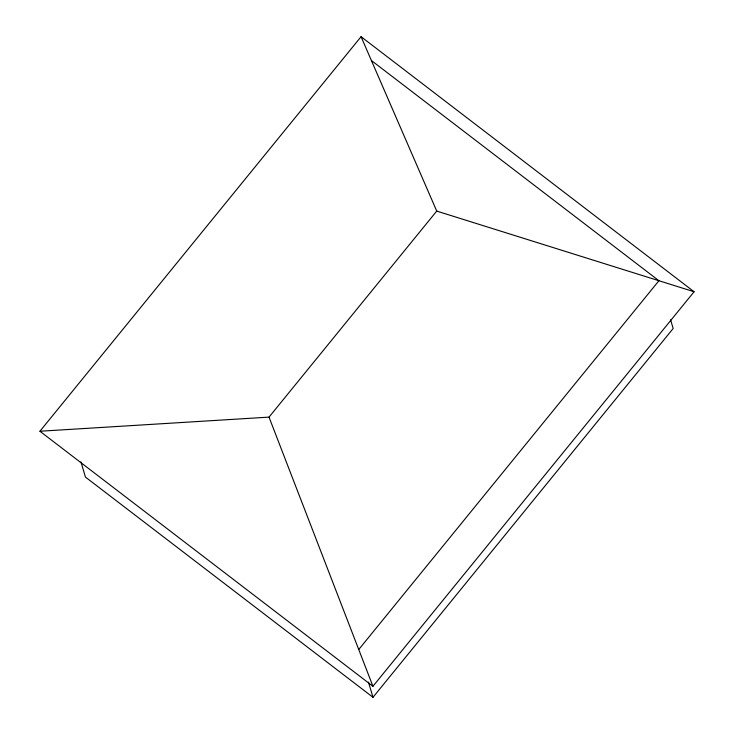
<?xml version="1.0" encoding="UTF-8"?>
<svg xmlns="http://www.w3.org/2000/svg" width="734" height="734" viewBox="0 0 734 734"><rect width="100%" height="100%" fill="white"/><g stroke="black" fill="none" stroke-linecap="round" stroke-linejoin="round"><path stroke-width="1.1" d="M39.92 431.243L361.064 36.7L694.08 291.747L372.936 686.29L39.92 431.243L269.02 417.123L436.73 211.08L361.064 36.7M358.743 649.526L658.921 280.727L371.395 60.518M80.924 461.879L85.456 477.091L372.991 697.3L673.17 328.502L670.582 319.813M436.73 211.08L694.08 291.747M269.02 417.123L372.936 686.29M368.45 682.088L372.991 697.3"/></g></svg>
